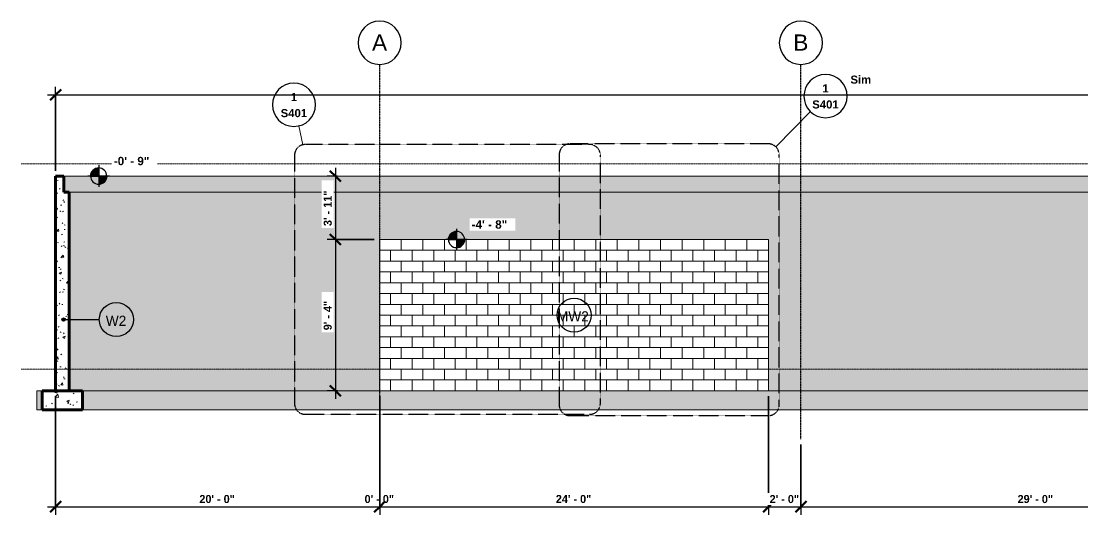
# Model space of a CAD drawing. Header units: inches. Extents: x -3929 to 6224, y -260 to 143.
# Drawn here: x -1411 to -626, y -260 to 106 of the extents above; entities that cross this region are included whole.
import ezdxf

# ---------------------------------------------------------------- set-up
doc = ezdxf.new("R2010")
doc.units = ezdxf.units.IN
doc.header["$MEASUREMENT"] = 0
doc.linetypes.add('Dash Dot 3_16_', pattern=[0.3125, 0.1875, -0.0625, 0, -0.0625])
doc.linetypes.add('Grid Line 1_2_', pattern=[0.875, 0.5, -0.125, 0.125, -0.125])
for name, color, linetype, lineweight in [('A-ANNO-DIMS', 211, 'Continuous', 9), ('A-ANNO-DIMS-64', 211, 'Continuous', 9), ('A-ANNO-SYMB', 150, 'Continuous', 9), ('A-FLOR-LEVL', 51, 'Continuous', 9), ('A-WALL-IDEN', 211, 'Continuous', 30), ('A-WALL-PATT', 111, 'Continuous', 60), ('G-ANNO-DIMS', 111, 'Continuous', 9), ('S-FNDN', 32, 'Continuous', 18), ('S-GRID', 1, 'Continuous', 9), ('S-GRID-IDEN', 1, 'Continuous', 30)]:
    doc.layers.add(name, color=color, linetype=linetype, lineweight=lineweight)
doc.styles.add('Arial', font='arial.ttf', dxfattribs={"height": 12})
doc.styles.add('Arial_B', font='arialbd.ttf', dxfattribs={"height": 6.190476})
doc.styles.add('Arial_B_1', font='arialbd.ttf', dxfattribs={"height": 6})
doc.styles.add('Century Gothic', font='', dxfattribs={"height": 7.559055})
doc.styles.add('Century Gothic_1', font='', dxfattribs={"height": 6})
doc.styles.add('Century Gothic_B', font='', dxfattribs={"height": 6})
doc.styles.get('Century Gothic').set_extended_font_data('Century Gothic')
doc.styles.get('Century Gothic_1').set_extended_font_data('Century Gothic')
doc.styles.get('Century Gothic_B').set_extended_font_data('Century Gothic', bold=True)
doc.dimstyles.new('OD__1_4__Tol__', dxfattribs={"dimscale": 12, "dimtxt": 6.26501, "dimasz": 0.666667, "dimexe": 0.5, "dimexo": 0.333333, "dimgap": 0.083333, "dimtad": 1, "dimrnd": 0.25, "dimzin": 1, "dimdsep": 46, "dimlunit": 4, "dimtxsty": 'Century Gothic_B', "dimblk1": 'OBLIQUE', "dimblk2": 'OBLIQUE', "dimsah": 1, "dimcen": 0.09, "dimdle": 0.5, "dimazin": 0, "dimtfac": 1, "dimtdec": 4, "dimtix": 1, "dimtmove": 0, "dimatfit": 3, "dimfxl": 1, "dimtvp": 1, "dimtfill": 1, "dimfrac": 2, "dimtolj": 1, "dimtzin": 0, "dimlwd": 30, "dimlwe": 30, "dimarcsym": 2})
pattern_1 = [(50, (-870.187, 0), (18.36206, -1.60683), [1.92, -21.12]), (355, (-870.187, 0), (-3.55226, 19.25587), [1.536, -16.896]), (100.451, (-868.657, -0.134), (14.81021, 17.64929), [1.632, -17.949]), (46.184, (-870.187, 5.12), (27.32125, -4.2376), [2.88, -31.68]), (96.636, (-867.91, 4.767), (23.92754, 24.93717), [2.448, -26.924]), (351.184, (-870.187, 5.12), (23.92765, 24.93743), [2.304, -25.344]), (21, (-867.627, 3.84), (15.28081, -10.30746), [1.92, -21.12]), (326, (-867.627, 3.84), (6.22856, 18.56374), [1.536, -16.896]), (71.451, (-866.354, 2.981), (21.50985, 8.25628), [1.632, -17.949]), (37.5, (-870.1867, 0), (0.311095, 8.522537), [0.845, -15.846, 0.845, -16.307, -16.96]), (37.5, (-870.1867, 0), (0.311095, 8.522537), [-33.843, 0.845, -16.115]), (7.5, (-870.187, 0), (6.734636, 10.09743), [0.845, -8.934, 0.845, -15.462, -6.464]), (7.5, (-870.187, 0), (6.734636, 10.09743), [-26.086, 0.845, -5.619]), (327.5, (-875.896, 0), (13.666107, -0.577186), [0.845, -5.555, 0.845, -19.123, -26.496]), (327.5, (-875.896, 0), (13.666107, -0.577186), [-26.368, 0.845, -25.651]), (317.5, (-878.456, 0), (14.92985, 2.56286), [0.845, -7.475, 0.845, -12.416, -18.816]), (317.5, (-878.456, 0), (14.92985, 2.56286), [-21.581, 0.845, -17.971])]

# ---------------------------------------------------------------- blocks, each defined once
blk = doc.blocks.new('Grid - Grid Head - Circle-1738874-ELEVATION - SOUTH FOUNDATION WALL')
at = {"layer": 'S-GRID-IDEN'}
for start, end in [(0, 180), (180, 360)]:
    blk.add_arc((-11847.19, 89.68), 16, start, end, dxfattribs=at)
blk = doc.blocks.new('DIMBLOCK22-ELEVATION - SOUTH FOUNDATION WALL')
at = {"layer": 'A-ANNO-DIMS-64', "lineweight": 30}
for p, q in [((-1385.79, -5), (-1385.79, 57.1)), ((810.21, -5), (810.21, 57.1)), ((-1391.79, 51.1), (816.21, 51.1)), ((-1385.79, 51.1), (-1385.79, -5)), ((810.21, 51.1), (810.21, -5))]:
    blk.add_line(p, q, dxfattribs=at)
at = {"layer": 'A-ANNO-DIMS-64', "lineweight": 50}
for p, q in [((-1385.79, 51.1), (-1381.79, 55.1)), ((810.21, 51.1), (814.21, 55.1)), ((-1385.79, 51.1), (-1389.79, 47.1)), ((810.21, 51.1), (806.21, 47.1))]:
    blk.add_line(p, q, dxfattribs=at)
at = {"layer": 'A-ANNO-DIMS-64', "color": 0, "lineweight": 30, "insert": (-303.65, 59.79), "char_height": 6, "width": 38.0674, "attachment_point": 1, "line_spacing_factor": 0.984502, "style": 'Century Gothic_B', "bg_fill": 3, "box_fill_scale": 1.25, "bg_fill_color": 256, "bg_fill_true_color": 13158600, "bg_fill_transparency": 0}
blk.add_mtext('183\' - 0"', dxfattribs=at)
blk = doc.blocks.new('_Oblique')
at = {"color": 0, "linetype": 'ByBlock', "lineweight": -2}
blk.add_line((-0.5, -0.5), (0.5, 0.5), dxfattribs=at)
blk = doc.blocks.new('DIMBLOCK23-ELEVATION - SOUTH FOUNDATION WALL')
at = {"layer": 'A-ANNO-DIMS-64', "lineweight": 30}
for p, q in [((-1385.79, -172), (-1385.79, -259.84)), ((-1385.79, -253.84), (-1385.79, -172)), ((-1145.79, -172), (-1145.79, -259.84)), ((-1145.79, -253.84), (-1145.79, -172)), ((-1391.79, -253.84), (-1145.79, -253.84))]:
    blk.add_line(p, q, dxfattribs=at)
at = {"layer": 'A-ANNO-DIMS-64', "lineweight": 50}
for p, q in [((-1385.79, -253.84), (-1381.79, -249.84)), ((-1145.79, -253.84), (-1141.79, -249.84)), ((-1385.79, -253.84), (-1389.79, -257.84)), ((-1145.79, -253.84), (-1149.79, -257.84))]:
    blk.add_line(p, q, dxfattribs=at)
at = {"layer": 'A-ANNO-DIMS-64', "color": 0, "lineweight": 30, "insert": (-1279.32, -245.15), "char_height": 6, "width": 32.4587, "attachment_point": 1, "line_spacing_factor": 0.984502, "style": 'Century Gothic_B', "bg_fill": 3, "box_fill_scale": 1.25, "bg_fill_color": 256, "bg_fill_true_color": 13158600, "bg_fill_transparency": 0}
blk.add_mtext('20\' - 0"', dxfattribs=at)
blk = doc.blocks.new('DIMBLOCK24-ELEVATION - SOUTH FOUNDATION WALL')
at = {"layer": 'A-ANNO-DIMS-64', "lineweight": 30}
for p, q in [((-1145.79, -172), (-1145.79, -259.84)), ((-1145.79, -253.84), (-1145.79, -172)), ((-1145.79, -207.76), (-1145.79, -259.84)), ((-1145.79, -253.84), (-1145.79, -207.76)), ((-1145.79, -253.84), (-1145.79, -253.84))]:
    blk.add_line(p, q, dxfattribs=at)
at = {"layer": 'A-ANNO-DIMS-64', "lineweight": 50}
for q in [(-1141.79, -249.84), (-1141.79, -249.84), (-1149.79, -257.84), (-1149.79, -257.84)]:
    blk.add_line((-1145.79, -253.84), q, dxfattribs=at)
at = {"layer": 'A-ANNO-DIMS-64', "color": 0, "lineweight": 30, "insert": (-1156.98, -245.15), "char_height": 6, "width": 26.85, "attachment_point": 1, "line_spacing_factor": 0.984502, "style": 'Century Gothic_B', "bg_fill": 3, "box_fill_scale": 1.25, "bg_fill_color": 256, "bg_fill_true_color": 13158600, "bg_fill_transparency": 0}
blk.add_mtext('0\' - 0"', dxfattribs=at)
blk = doc.blocks.new('DIMBLOCK25-ELEVATION - SOUTH FOUNDATION WALL')
at = {"layer": 'A-ANNO-DIMS-64', "lineweight": 30}
for p, q in [((-857.79, -172), (-857.79, -259.84)), ((-857.79, -253.84), (-857.79, -172)), ((-1145.79, -207.76), (-1145.79, -259.84)), ((-1145.79, -253.84), (-1145.79, -207.76)), ((-1145.79, -253.84), (-857.79, -253.84))]:
    blk.add_line(p, q, dxfattribs=at)
at = {"layer": 'A-ANNO-DIMS-64', "lineweight": 50}
for p, q in [((-1145.79, -253.84), (-1141.79, -249.84)), ((-857.79, -253.84), (-853.79, -249.84)), ((-1145.79, -253.84), (-1149.79, -257.84)), ((-857.79, -253.84), (-861.79, -257.84))]:
    blk.add_line(p, q, dxfattribs=at)
at = {"layer": 'A-ANNO-DIMS-64', "color": 0, "lineweight": 30, "insert": (-1015.32, -245.15), "char_height": 6, "width": 32.4587, "attachment_point": 1, "line_spacing_factor": 0.984502, "style": 'Century Gothic_B', "bg_fill": 3, "box_fill_scale": 1.25, "bg_fill_color": 256, "bg_fill_true_color": 13158600, "bg_fill_transparency": 0}
blk.add_mtext('24\' - 0"', dxfattribs=at)
blk = doc.blocks.new('DIMBLOCK26-ELEVATION - SOUTH FOUNDATION WALL')
at = {"layer": 'A-ANNO-DIMS-64', "lineweight": 30}
for p, q in [((-857.79, -172), (-857.79, -259.84)), ((-857.79, -253.84), (-857.79, -172)), ((-833.79, -207.76), (-833.79, -259.84)), ((-833.79, -253.84), (-833.79, -207.76)), ((-857.79, -253.84), (-833.79, -253.84))]:
    blk.add_line(p, q, dxfattribs=at)
at = {"layer": 'A-ANNO-DIMS-64', "lineweight": 50}
for p, q in [((-857.79, -253.84), (-853.79, -249.84)), ((-833.79, -253.84), (-829.79, -249.84)), ((-857.79, -253.84), (-861.79, -257.84)), ((-833.79, -253.84), (-837.79, -257.84))]:
    blk.add_line(p, q, dxfattribs=at)
at = {"layer": 'A-ANNO-DIMS-64', "color": 0, "lineweight": 30, "insert": (-856.98, -245.15), "char_height": 6, "width": 26.85, "attachment_point": 1, "line_spacing_factor": 0.984502, "style": 'Century Gothic_B', "bg_fill": 3, "box_fill_scale": 1.25, "bg_fill_color": 256, "bg_fill_true_color": 13158600, "bg_fill_transparency": 0}
blk.add_mtext('2\' - 0"', dxfattribs=at)
blk = doc.blocks.new('DIMBLOCK27-ELEVATION - SOUTH FOUNDATION WALL')
at = {"layer": 'A-ANNO-DIMS-64', "lineweight": 30}
for p, q in [((-833.79, -207.76), (-833.79, -259.84)), ((-833.79, -253.84), (-833.79, -207.76)), ((-485.79, -207.76), (-485.79, -259.84)), ((-485.79, -253.84), (-485.79, -207.76)), ((-833.79, -253.84), (-485.79, -253.84))]:
    blk.add_line(p, q, dxfattribs=at)
at = {"layer": 'A-ANNO-DIMS-64', "lineweight": 50}
for p, q in [((-833.79, -253.84), (-829.79, -249.84)), ((-485.79, -253.84), (-481.79, -249.84)), ((-833.79, -253.84), (-837.79, -257.84)), ((-485.79, -253.84), (-489.79, -257.84))]:
    blk.add_line(p, q, dxfattribs=at)
at = {"layer": 'A-ANNO-DIMS-64', "color": 0, "lineweight": 30, "insert": (-673.32, -245.15), "char_height": 6, "width": 32.4587, "attachment_point": 1, "line_spacing_factor": 0.984502, "style": 'Century Gothic_B', "bg_fill": 3, "box_fill_scale": 1.25, "bg_fill_color": 256, "bg_fill_true_color": 13158600, "bg_fill_transparency": 0}
blk.add_mtext('29\' - 0"', dxfattribs=at)
blk = doc.blocks.new('DIMBLOCK36-ELEVATION - SOUTH FOUNDATION WALL')
at = {"layer": 'A-ANNO-DIMS-64', "lineweight": 50}
for p, q in [((-1178.61, -9), (-1182.61, -5)), ((-1178.61, -9), (-1174.61, -13)), ((-1178.61, -56), (-1182.61, -52)), ((-1178.61, -56), (-1174.61, -60))]:
    blk.add_line(p, q, dxfattribs=at)
at = {"layer": 'A-ANNO-DIMS-64', "lineweight": 30}
for p, q in [((-1178.61, -3), (-1178.61, -56)), ((-1176.96, -9), (-1184.61, -9)), ((-1178.61, -9), (-1176.96, -9)), ((-1149.79, -56), (-1184.61, -56)), ((-1178.61, -56), (-1149.79, -56))]:
    blk.add_line(p, q, dxfattribs=at)
at = {"layer": 'A-ANNO-DIMS-64', "color": 0, "lineweight": 30, "insert": (-1187.3, -46.02), "char_height": 6, "width": 32.4587, "attachment_point": 1, "rotation": 90, "line_spacing_factor": 0.984502, "style": 'Century Gothic_B', "bg_fill": 3, "box_fill_scale": 1.25, "bg_fill_color": 256, "bg_fill_true_color": 13158600, "bg_fill_transparency": 0}
blk.add_mtext('3\' - 11"', dxfattribs=at)
blk = doc.blocks.new('DIMBLOCK37-ELEVATION - SOUTH FOUNDATION WALL')
at = {"layer": 'A-ANNO-DIMS-64', "lineweight": 50}
for p, q in [((-1178.61, -56), (-1182.61, -52)), ((-1178.61, -56), (-1174.61, -60)), ((-1178.61, -168), (-1182.61, -164)), ((-1178.61, -168), (-1174.61, -172))]:
    blk.add_line(p, q, dxfattribs=at)
at = {"layer": 'A-ANNO-DIMS-64', "lineweight": 30}
for p, q in [((-1149.79, -56), (-1184.61, -56)), ((-1178.61, -56), (-1178.61, -174)), ((-1178.61, -56), (-1149.79, -56)), ((-1176.96, -168), (-1184.61, -168)), ((-1178.61, -168), (-1176.96, -168))]:
    blk.add_line(p, q, dxfattribs=at)
at = {"layer": 'A-ANNO-DIMS-64', "color": 0, "lineweight": 30, "insert": (-1187.3, -123.19), "char_height": 6, "width": 26.85, "attachment_point": 1, "rotation": 90, "line_spacing_factor": 0.984502, "style": 'Century Gothic_B', "bg_fill": 3, "box_fill_scale": 1.25, "bg_fill_color": 256, "bg_fill_true_color": 13158600, "bg_fill_transparency": 0}
blk.add_mtext('9\' - 4"', dxfattribs=at)
blk = doc.blocks.new('Wall Type - Familia4-287244-ELEVATION - SOUTH FOUNDATION WALL')
at = {"layer": 'A-WALL-IDEN'}
blk.add_circle((-11703.19, -112), 12.6, dxfattribs=at)
blk = doc.blocks.new('Spot Elevations - Spot Elevation - Target Filled-1738873-ELEVATION - SOUTH FOUNDATION WALL')
at = {"layer": 'G-ANNO-DIMS'}
h = blk.add_hatch(color=256, dxfattribs=at)
edge = h.paths.add_edge_path(flags=0)
edge.add_line((-10820.75, -21), (-10814.75, -21))
edge.add_arc((-10820.75, -21), 6, 0, 90)
edge.add_line((-10820.75, -15), (-10820.75, -21))
h = blk.add_hatch(color=256, dxfattribs=at)
edge = h.paths.add_edge_path(flags=0)
edge.add_line((-10820.75, -21), (-10826.75, -21))
edge.add_arc((-10820.75, -21), 6, 180, 270)
edge.add_line((-10820.75, -27), (-10820.75, -21))
at = {"layer": 'G-ANNO-DIMS', "lineweight": 30}
for p, q in [((-10820.75, -28.96), (-10820.75, -13)), ((-10820.75, -21), (-10820.75, -15)), ((-10812.75, -21), (-10828.75, -21)), ((-10826.75, -21), (-10820.75, -21)), ((-10814.75, -21), (-10820.75, -21)), ((-10820.75, -21), (-10820.75, -27))]:
    blk.add_line(p, q, dxfattribs=at)
blk.add_circle((-10820.75, -21), 6, dxfattribs=at)
for start, end in [(0, 90), (180, 270)]:
    blk.add_arc((-10820.75, -21), 6, start, end, dxfattribs=at)
blk = doc.blocks.new('Detail View - Callout Head-1738297-ELEVATION - SOUTH FOUNDATION WALL')
at = {"layer": 'A-ANNO-SYMB', "lineweight": 30}
for start, end in [(0, 180), (180, 360)]:
    blk.add_arc((-11910.69, 43.78), 16, start, end, dxfattribs=at)
at = {"layer": 'A-ANNO-SYMB', "insert": (-11253.43, 47.53), "char_height": 6, "width": 10.302, "attachment_point": 1, "style": 'Century Gothic_1'}
blk.add_mtext('---', dxfattribs=at)

msp = doc.modelspace()

# ---------------------------------------------------------------- hatches: boundary and pattern name
at = {"layer": 'A-WALL-IDEN'}
h = msp.add_hatch(color=256, dxfattribs=at)
edge = h.paths.add_edge_path(flags=0)
edge.add_arc((-1379.85672, -115.30257), 1.25, 0, 360)
at = {"layer": 'A-WALL-PATT', "lineweight": 9}
h = msp.add_hatch(dxfattribs=at)
h.set_pattern_fill('FP_8', color=256, style=0, pattern_type=2)
h.set_pattern_definition(pattern_1)
h.paths.add_polyline_path([(-1375.79206, -168), (-1375.79206, -21), (-1379.79206, -21), (-1379.79206, -9), (-1385.79206, -9), (-1385.79206, -168)], flags=0)
h = msp.add_hatch(dxfattribs=at)
h.set_pattern_fill('FP_4', color=256, style=0, pattern_type=2)
h.set_pattern_definition(pattern_1)
h.paths.add_polyline_path([(800.20794, -168), (800.20794, -21), (-155.79206, -21), (-155.79206, -45.5), (-167.79206, -45.5), (-167.79206, -168), (240.20794, -168), (240.20794, -56), (528.20794, -56), (528.20794, -168), (790.20794, -168)], flags=0)
h.paths.add_polyline_path([(-455.79206, -168), (-455.79206, -45.5), (-467.79206, -45.5), (-467.79206, -21), (-1375.79206, -21), (-1375.79206, -168), (-1145.79206, -168), (-1145.79206, -56), (-857.79206, -56), (-857.79206, -168)], flags=0)
h = msp.add_hatch(dxfattribs=at)
h.set_pattern_fill('FP_7', color=256, style=0, pattern_type=2)
h.set_pattern_definition([(0, (-857.792, -176), (0, 8), []), (90, (-857.792, -176), (-8, 8), [8, -8])])
h.paths.add_polyline_path([(-1145.79206, -168), (-857.79206, -168), (-857.79206, -56), (-1145.79206, -56), (-1145.79206, -81.84615)], flags=0)
at = {"layer": 'S-FNDN'}
h = msp.add_hatch(color=256, dxfattribs=at)
h.paths.add_polyline_path([(-467.79206, -21), (-467.79206, -9), (-1379.79206, -9), (-1379.79206, -21), (-857.79206, -21)], flags=0)
h.paths.add_polyline_path([(-155.79206, -21), (804.20794, -21), (804.20794, -9), (-155.79206, -9)], flags=0)
at = {"layer": 'S-FNDN', "lineweight": 9}
h = msp.add_hatch(dxfattribs=at)
h.set_pattern_fill('FP_4', color=256, style=0, pattern_type=2)
h.set_pattern_definition(pattern_1)
h.paths.add_polyline_path([(-293.10613, -182), (790.20794, -182), (790.20794, -168), (-1365.79206, -168), (-1365.79206, -182)], flags=0)
h.paths.add_polyline_path([(-1395.79206, -182), (-1395.79206, -168), (-1399.79206, -168), (-1399.79206, -182)], flags=0)
h = msp.add_hatch(dxfattribs=at)
h.set_pattern_fill('FP_8', color=256, style=0, pattern_type=2)
h.set_pattern_definition(pattern_1)
h.paths.add_polyline_path([(-1379.79206, -182), (-1365.79206, -182), (-1365.79206, -168), (-1395.79206, -168), (-1395.79206, -182), (-1385.79206, -182)], flags=0)

# ---------------------------------------------------------------- linework, layer by layer
at = {"layer": 'A-FLOR-LEVL', "linetype": 'Grid Line 1_2_'}
for p, q in [((-1411.28805, 0), (898.88797, 0)), ((-1411.28805, -152), (898.88797, -152))]:
    msp.add_line(p, q, dxfattribs=at)
at = {"layer": 'A-WALL-IDEN'}
for p, q in [((-1379.85672, -115.30257), (-1364.22528, -115.30257)), ((-1364.22528, -115.30257), (-1353.43214, -115.30257))]:
    msp.add_line(p, q, dxfattribs=at)
msp.add_circle((-1379.85672, -115.30257), 1.25, dxfattribs=at)
at = {"layer": 'S-FNDN', "lineweight": 60}
for p, q in [((-1385.79206, -9), (-1385.79206, -168)), ((-1379.79206, -9), (-1385.79206, -9)), ((-1379.79206, -21), (-1379.79206, -9)), ((-1375.79206, -21), (-1379.79206, -21)), ((-1375.79206, -168), (-1375.79206, -21)), ((-1365.79206, -168), (-1395.79206, -168)), ((-1395.79206, -168), (-1395.79206, -182)), ((-1365.79206, -182), (-1365.79206, -168)), ((-1395.79206, -182), (-1365.79206, -182))]:
    msp.add_line(p, q, dxfattribs=at)
at = {"layer": 'S-FNDN'}
for p, q in [((-1379.79206, -9), (-467.79206, -9)), ((-467.79206, -21), (-1375.79206, -21)), ((-1145.79206, -168), (-1145.79206, -56)), ((-1145.79206, -56), (-857.79206, -56)), ((-857.79206, -56), (-857.79206, -168))]:
    msp.add_line(p, q, dxfattribs=at)
at = {"layer": 'S-FNDN', "color": 253}
for p, q in [((-1399.79206, -182), (-1399.79206, -168)), ((-1399.79206, -168), (-1395.79206, -168)), ((-1365.79206, -168), (790.20794, -168)), ((-1399.79206, -182), (-1395.79206, -182)), ((-1365.79206, -182), (790.20794, -182))]:
    msp.add_line(p, q, dxfattribs=at)
at = {"layer": 'S-GRID', "linetype": 'Grid Line 1_2_', "lineweight": 30}
for p, q in [((-1145.79206, -203.76101), (-1145.79206, 73.68081)), ((-833.79206, -203.76101), (-833.79206, 73.68081))]:
    msp.add_line(p, q, dxfattribs=at)

# ---------------------------------------------------------------- block references
at = {"layer": 'A-WALL-IDEN'}
for p in [(10701.39733, 0), (10362.35568, -3.30257)]:
    msp.add_blockref('Wall Type - Familia4-287244-ELEVATION - SOUTH FOUNDATION WALL', p, dxfattribs=at)
at = {"layer": 'G-ANNO-DIMS', "lineweight": 30, "extrusion": (0, 0, -1), "rotation": 180}
msp.add_blockref('Spot Elevations - Spot Elevation - Target Filled-1738873-ELEVATION - SOUTH FOUNDATION WALL', (-9731.86776, -77), dxfattribs=at)
at = {"layer": 'S-GRID-IDEN'}
for p in [(10701.39733, 0), (11013.39733, 0)]:
    msp.add_blockref('Grid - Grid Head - Circle-1738874-ELEVATION - SOUTH FOUNDATION WALL', p, dxfattribs=at)

# ---------------------------------------------------------------- texts
at = {"layer": 'A-WALL-IDEN', "lineweight": 9, "char_height": 7.559055, "attachment_point": 1, "style": 'Century Gothic'}
for s, insert, width in [('MW2', (-1014.5093, -109.12038), 31.108), ('W2', (-1348.63756, -112.42295), 19.19)]:
    msp.add_mtext(s, dxfattribs=dict(at, insert=insert, width=width))
at = {"layer": 'S-GRID-IDEN', "lineweight": 9, "char_height": 12, "width": 13.534, "attachment_point": 1, "style": 'Arial'}
for s, insert in [('A', (-1151.46443, 95.87277)), ('B', (-839.46443, 95.87277))]:
    msp.add_mtext(s, dxfattribs=dict(at, insert=insert))

# ---------------------------------------------------------------- next in the draw order: texts
at = {"layer": 'G-ANNO-DIMS', "insert": (-1077.67422, -41.76901), "char_height": 6.190476, "width": 30.7053085, "attachment_point": 1, "line_spacing_factor": 0.941778, "style": 'Arial_B', "bg_fill": 3, "box_fill_scale": 1.25, "bg_fill_color": 256, "bg_fill_true_color": 13158600, "bg_fill_transparency": 0}
msp.add_mtext('-4\' - 8"', dxfattribs=at)

# ---------------------------------------------------------------- next in the draw order: dimensions: what is measured, and where the dimension line sits
at = {"layer": 'A-ANNO-DIMS', "lineweight": 30}
for base, p1, p2, override, picture, middle in [((810.20794, 51.09527), (-1385.79206, -9), (810.20794, -9), {"dimpost": '<>', "dimfxl": 2196}, 'DIMBLOCK22-ELEVATION - SOUTH FOUNDATION WALL', (-287.79206, 55.24619)), ((-1145.79206, -253.83622), (-1385.79206, -168), (-1145.79206, -168), {"dimpost": '<>', "dimfxl": 240}, 'DIMBLOCK23-ELEVATION - SOUTH FOUNDATION WALL', (-1265.79206, -249.68531))]:
    dim = msp.add_linear_dim(base=base, p1=p1, p2=p2, dimstyle='OD__1_4__Tol__', override=override, dxfattribs=at)
    dim.commit()
    dim.dimension.update_dxf_attribs({"geometry": picture, "text_midpoint": middle})

# ---------------------------------------------------------------- next in the draw order: linework, layer by layer
at = {"layer": 'A-ANNO-SYMB'}
for p, q in [((-852.32838, 12.60581), (-826.77764, 38.7557)), ((-1202.62144, 14.19544), (-1205.775, 28.17331))]:
    msp.add_line(p, q, dxfattribs=at)
at = {"layer": 'A-ANNO-SYMB', "linetype": 'Dash Dot 3_16_', "lineweight": 30}
for p, q in [((-990.336, 14.39158), (-1200.86081, 14.39158)), ((-857.91931, 14.88379), (-1004.83895, 14.88379)), ((-1208.86081, 6.39158), (-1208.86081, -177.44339))]:
    msp.add_line(p, q, dxfattribs=at)
for centre, start, end in [((-1200.86081, 6.39158), 90, 180), ((-1004.83895, 6.88379), 90, 180), ((-990.336, 6.39158), 0, 90), ((-857.91931, 6.88379), 0, 90), ((-1200.86081, -177.44339), 180, 270)]:
    msp.add_arc(centre, 8, start, end, dxfattribs=at)

# ---------------------------------------------------------------- next in the draw order: block references
at = {"layer": 'A-ANNO-SYMB'}
for p in [(11095.09781, 6.41873), (10701.39733, 0)]:
    msp.add_blockref('Detail View - Callout Head-1738297-ELEVATION - SOUTH FOUNDATION WALL', p, dxfattribs=at)
at = {"layer": 'G-ANNO-DIMS', "lineweight": 30, "extrusion": (0, 0, -1), "rotation": 180}
msp.add_blockref('Spot Elevations - Spot Elevation - Target Filled-1738873-ELEVATION - SOUTH FOUNDATION WALL', (-9466.83675, -30), dxfattribs=at)

# ---------------------------------------------------------------- next in the draw order: texts
at = {"layer": 'A-ANNO-SYMB', "char_height": 6, "attachment_point": 1, "style": 'Arial_B_1'}
for s, insert, width in [('Sim', (-797.12111, 65.42958), 18.786), ('\\fArial|b1|i0|c0|p34|;1', (-817.92241, 58.96014), 5.656), ('\\fArial|b1|i0|c0|p34|;1', (-1211.62289, 52.5414), 5.656), ('S401', (-825.41848, 47.04311), 23.836), ('S401', (-1219.11895, 40.62437), 23.836)]:
    msp.add_mtext(s, dxfattribs=dict(at, insert=insert, width=width))

# ---------------------------------------------------------------- next in the draw order: dimensions: what is measured, and where the dimension line sits
at = {"layer": 'A-ANNO-DIMS', "lineweight": 30}
dim = msp.add_linear_dim(base=(-1178.61217, -56), p1=(-1172.95532, -9), p2=(-1145.79206, -56), angle=90, dimstyle='OD__1_4__Tol__', override={"dimpost": '<>', "dimfxl": 54.284826}, dxfattribs=at)
dim.commit()
dim.dimension.update_dxf_attribs({"geometry": 'DIMBLOCK36-ELEVATION - SOUTH FOUNDATION WALL', "text_midpoint": (-1182.76309, -32.5)})
dim = msp.add_linear_dim(base=(-1145.7920623376, -253.8362232678), p1=(-1145.7920623376, -168), p2=(-1145.7920623376, -203.7610148486), dimstyle='OD__1_4__Tol__', override={"dimpost": '<>', "dimfxl": 35.761015}, dxfattribs=at)
dim.commit()
dim.dimension.update_dxf_attribs({"geometry": 'DIMBLOCK24-ELEVATION - SOUTH FOUNDATION WALL', "text_midpoint": (-1145.7920623376, -249.6853055015)})

# ---------------------------------------------------------------- next in the draw order: texts
at = {"layer": 'G-ANNO-DIMS', "insert": (-1342.70523, 5.23099), "char_height": 6.190476, "width": 30.7053085, "attachment_point": 1, "line_spacing_factor": 0.941778, "style": 'Arial_B', "bg_fill": 3, "box_fill_scale": 1.25, "bg_fill_color": 256, "bg_fill_true_color": 13158600, "bg_fill_transparency": 0}
msp.add_mtext('-0\' - 9"', dxfattribs=at)

# ---------------------------------------------------------------- next in the draw order: dimensions: what is measured, and where the dimension line sits
at = {"layer": 'A-ANNO-DIMS', "lineweight": 30}
dim = msp.add_linear_dim(base=(-857.79206, -253.83622), p1=(-1145.79206, -203.76101), p2=(-857.79206, -168), dimstyle='OD__1_4__Tol__', override={"dimpost": '<>', "dimfxl": 290.211733}, dxfattribs=at)
dim.commit()
dim.dimension.update_dxf_attribs({"geometry": 'DIMBLOCK25-ELEVATION - SOUTH FOUNDATION WALL', "text_midpoint": (-1001.79206, -249.68531)})

# ---------------------------------------------------------------- next in the draw order: linework, layer by layer
at = {"layer": 'A-ANNO-SYMB', "linetype": 'Dash Dot 3_16_', "lineweight": 30}
for p, q in [((-1012.83895, 6.88379), (-1012.83895, -178.4278)), ((-982.336, -177.44339), (-982.336, 6.39158)), ((-1200.86081, -185.44339), (-990.336, -185.44339))]:
    msp.add_line(p, q, dxfattribs=at)
for centre, start, end in [((-1004.83895, -178.4278), 180, 270), ((-990.336, -177.44339), 270, 0)]:
    msp.add_arc(centre, 8, start, end, dxfattribs=at)

# ---------------------------------------------------------------- next in the draw order: dimensions: what is measured, and where the dimension line sits
at = {"layer": 'A-ANNO-DIMS', "lineweight": 30}
dim = msp.add_linear_dim(base=(-1178.61217, -168), p1=(-1145.79206, -56), p2=(-1172.95532, -168), angle=90, dimstyle='OD__1_4__Tol__', override={"dimpost": '<>', "dimfxl": 115.246876}, dxfattribs=at)
dim.commit()
dim.dimension.update_dxf_attribs({"geometry": 'DIMBLOCK37-ELEVATION - SOUTH FOUNDATION WALL', "text_midpoint": (-1182.76309, -112)})
dim = msp.add_linear_dim(base=(-833.79206, -253.83622), p1=(-857.79206, -168), p2=(-833.79206, -203.76101), dimstyle='OD__1_4__Tol__', override={"dimpost": '<>', "dimfxl": 43.067972}, dxfattribs=at)
dim.commit()
dim.dimension.update_dxf_attribs({"geometry": 'DIMBLOCK26-ELEVATION - SOUTH FOUNDATION WALL', "text_midpoint": (-845.79206, -249.68531)})

# ---------------------------------------------------------------- next in the draw order: linework, layer by layer
at = {"layer": 'A-ANNO-SYMB', "linetype": 'Dash Dot 3_16_', "lineweight": 30}
for p, q in [((-849.91931, -178.4278), (-849.91931, 6.88379)), ((-1004.83895, -186.4278), (-857.91931, -186.4278))]:
    msp.add_line(p, q, dxfattribs=at)
msp.add_arc((-857.91931, -178.4278), 8, 270, 0, dxfattribs=at)

# ---------------------------------------------------------------- next in the draw order: dimensions: what is measured, and where the dimension line sits
at = {"layer": 'A-ANNO-DIMS', "lineweight": 30}
dim = msp.add_linear_dim(base=(-485.79206, -253.83622), p1=(-833.79206, -203.76101), p2=(-485.79206, -203.76101), dimstyle='OD__1_4__Tol__', override={"dimpost": '<>', "dimfxl": 348}, dxfattribs=at)
dim.commit()
dim.dimension.update_dxf_attribs({"geometry": 'DIMBLOCK27-ELEVATION - SOUTH FOUNDATION WALL', "text_midpoint": (-659.79206, -249.68531)})

doc.saveas('drawing.dxf')
